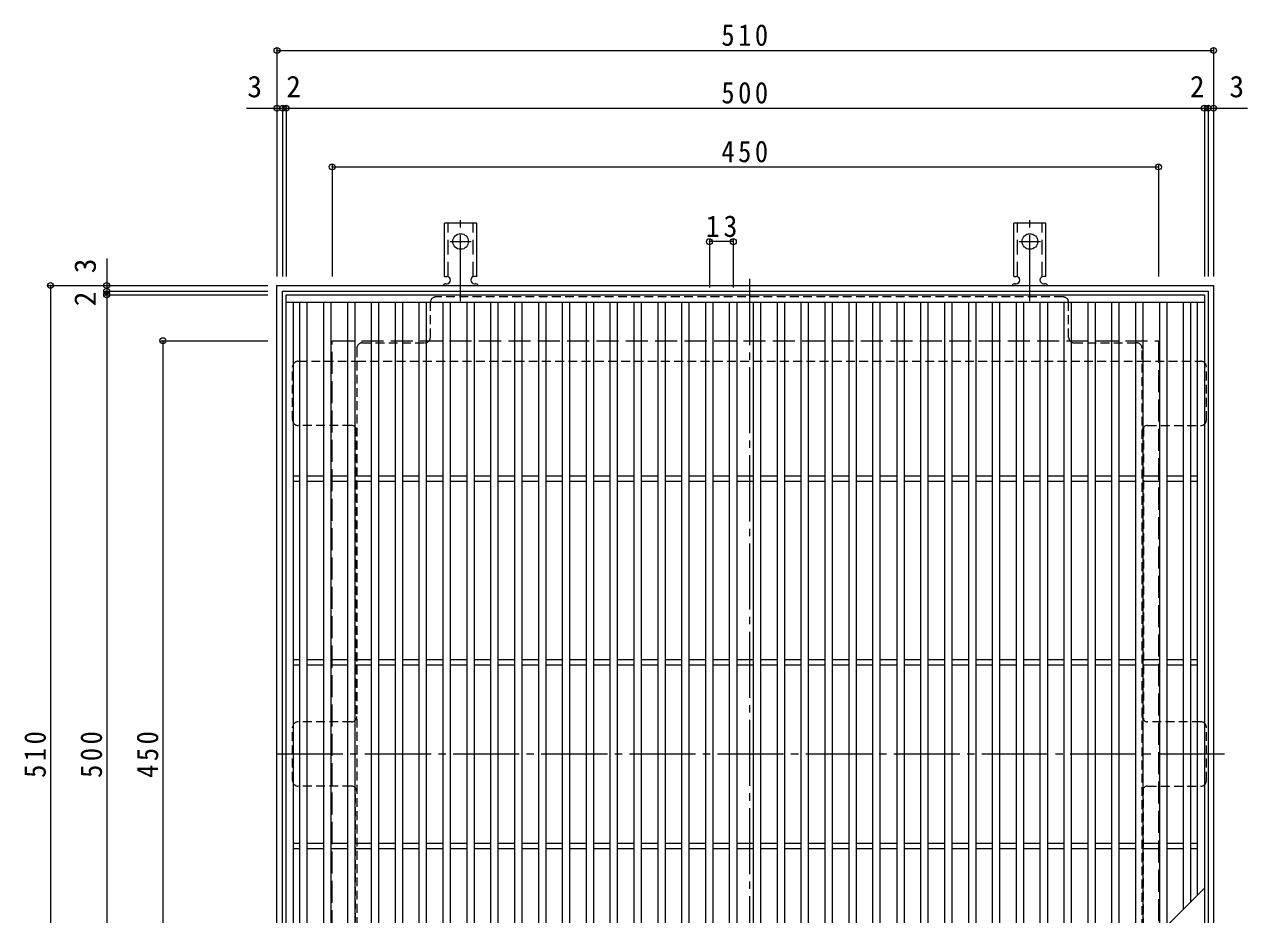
# Model space of a CAD drawing. Units: millimetres at full size, sheet at 1:4. Extents: x -744 to 1008, y -779 to 706.
# Drawn here: x -744 to -78, y 222 to 706 of the extents above; entities that cross this region are included whole.
import ezdxf
from ezdxf.enums import TextEntityAlignment as Align

# ---------------------------------------------------------------- set-up
doc = ezdxf.new("R2010")
doc.units = ezdxf.units.MM
doc.header["$LTSCALE"] = 4
doc.header["$PDMODE"] = 32
doc.header["$PDSIZE"] = 3.2
for name, pattern in [('CHAIN2', [12, 9, -1, 1, -1]), ('DASHED1', [1.8, 1.2, -0.6]), ('DASHED2', [3, 2, -1]), ('DASHED3', [4, 3, -1])]:
    doc.linetypes.add(name, pattern=pattern)
for name, color, linetype, lineweight in [('A-1_躯体', 3, 'Continuous', 9), ('A-2_仕上', 3, 'Continuous', 9), ('A-4_その他', 7, 'Continuous', 9), ('A-7_ハッチ', 2, 'Continuous', 9), ('A-A_ﾊｯﾁ-ﾜｸ', 3, 'Continuous', 9)]:
    doc.layers.add(name, color=color, linetype=linetype, lineweight=lineweight)
doc.styles.add('ＭＳ ゴシック', font='')
doc.styles.get('ＭＳ ゴシック').set_extended_font_data('MS Gothic')

msp = doc.modelspace()

# ---------------------------------------------------------------- linework, layer by layer
at = {"layer": 'A-1_躯体', "color": 2}
for p, q in [((-99.348, 560.989), (-99.348, 56.989)), ((-96.348, 563.989), (-96.348, 53.989))]:
    msp.add_line(p, q, dxfattribs=at)
at = {"layer": 'A-1_躯体', "color": 2, "linetype": 'DASHED3'}
msp.add_line((-126.348, 533.989), (-126.348, 83.989), dxfattribs=at)
at = {"layer": 'A-1_躯体', "color": 2}
for points in [[(-606.348, 53.989), (-606.348, 563.989), (-96.348, 563.989)], [(-603.349, 56.989), (-603.349, 560.989), (-99.348, 560.989)]]:
    msp.add_lwpolyline(points, dxfattribs=at)
at = {"layer": 'A-1_躯体', "color": 2, "linetype": 'DASHED3'}
msp.add_lwpolyline([(-576.348, 83.989), (-576.348, 533.989), (-126.348, 533.989)], dxfattribs=at)
at = {"layer": 'A-2_仕上'}
for p, q in [((-601.348, 558.989), (-101.348, 558.989)), ((-601.348, 58.989), (-601.348, 558.989)), ((-601.348, 554.989), (-101.348, 554.989)), ((-597.348, 62.989), (-597.348, 554.989)), ((-593.848, 62.989), (-593.848, 554.989)), ((-589.848, 62.989), (-589.848, 554.989)), ((-580.848, 62.989), (-580.848, 554.989)), ((-576.848, 62.989), (-576.848, 554.989)), ((-567.848, 62.989), (-567.848, 554.989)), ((-563.848, 62.989), (-563.848, 554.989)), ((-554.848, 62.989), (-554.848, 554.989)), ((-550.848, 62.989), (-550.848, 554.989)), ((-541.848, 62.989), (-541.848, 554.989)), ((-537.848, 62.989), (-537.848, 554.989)), ((-528.848, 62.989), (-528.848, 554.989)), ((-524.848, 62.989), (-524.848, 554.989)), ((-515.848, 62.989), (-515.848, 554.989)), ((-511.848, 62.989), (-511.848, 554.989)), ((-502.848, 62.989), (-502.848, 554.989)), ((-498.848, 62.989), (-498.848, 554.989)), ((-489.848, 62.989), (-489.848, 554.989)), ((-485.848, 62.989), (-485.848, 554.989)), ((-476.848, 62.989), (-476.848, 554.989)), ((-472.848, 62.989), (-472.848, 554.989)), ((-463.848, 62.989), (-463.848, 554.989)), ((-459.848, 62.989), (-459.848, 554.989)), ((-450.848, 62.989), (-450.848, 554.989)), ((-446.848, 62.989), (-446.848, 554.989)), ((-437.848, 62.989), (-437.848, 554.989)), ((-433.848, 62.989), (-433.848, 554.989)), ((-424.848, 62.989), (-424.848, 554.989)), ((-420.848, 62.989), (-420.848, 554.989)), ((-411.848, 62.989), (-411.848, 554.989)), ((-407.848, 62.989), (-407.848, 554.989)), ((-398.848, 62.989), (-398.848, 554.989)), ((-394.848, 62.989), (-394.848, 554.989)), ((-385.848, 62.989), (-385.848, 554.989)), ((-381.848, 62.989), (-381.848, 554.989)), ((-372.848, 62.989), (-372.848, 554.989)), ((-368.848, 62.989), (-368.848, 554.989)), ((-359.848, 62.989), (-359.848, 554.989)), ((-355.848, 62.989), (-355.848, 554.989)), ((-346.848, 62.989), (-346.848, 554.989)), ((-342.848, 62.989), (-342.848, 554.989)), ((-333.848, 62.989), (-333.848, 554.989)), ((-329.848, 62.989), (-329.848, 554.989)), ((-320.848, 62.989), (-320.848, 554.989)), ((-316.848, 62.989), (-316.848, 554.989)), ((-307.848, 62.989), (-307.848, 554.989)), ((-303.848, 62.989), (-303.848, 554.989)), ((-294.848, 62.989), (-294.848, 554.989)), ((-290.848, 62.989), (-290.848, 554.989)), ((-281.848, 62.989), (-281.848, 554.989)), ((-277.848, 62.989), (-277.848, 554.989)), ((-268.848, 554.989), (-268.848, 68.489)), ((-264.848, 554.989), (-264.848, 72.489)), ((-255.848, 554.989), (-255.848, 81.489)), ((-251.848, 554.989), (-251.848, 85.489)), ((-242.848, 554.989), (-242.848, 94.489)), ((-238.848, 554.989), (-238.848, 98.489)), ((-229.848, 554.989), (-229.848, 107.489)), ((-225.848, 554.989), (-225.848, 111.489)), ((-216.848, 554.989), (-216.848, 120.489)), ((-212.848, 554.989), (-212.848, 124.489)), ((-203.848, 554.989), (-203.848, 133.489)), ((-199.848, 554.989), (-199.848, 137.489)), ((-190.848, 554.989), (-190.848, 146.489)), ((-186.848, 554.989), (-186.848, 150.489)), ((-177.848, 554.989), (-177.848, 159.489)), ((-173.848, 554.989), (-173.848, 163.489)), ((-164.848, 554.989), (-164.848, 172.489)), ((-160.848, 554.989), (-160.848, 176.489)), ((-151.848, 554.989), (-151.848, 185.489)), ((-147.848, 554.989), (-147.848, 189.489)), ((-138.848, 554.989), (-138.848, 198.489)), ((-134.848, 554.989), (-134.848, 202.489)), ((-125.848, 554.989), (-125.848, 211.489)), ((-121.848, 554.989), (-121.848, 215.489)), ((-112.848, 554.989), (-112.848, 224.489)), ((-108.848, 554.989), (-108.848, 228.489)), ((-105.348, 554.989), (-105.348, 231.989)), ((-101.348, 558.989), (-101.348, 58.989)), ((-597.348, 460.489), (-593.848, 460.489)), ((-589.848, 460.489), (-580.848, 460.489)), ((-576.848, 460.489), (-567.848, 460.489)), ((-563.848, 460.489), (-554.848, 460.489)), ((-550.848, 460.489), (-541.848, 460.489)), ((-537.848, 460.489), (-528.848, 460.489)), ((-524.848, 460.489), (-515.848, 460.489)), ((-511.848, 460.489), (-502.848, 460.489)), ((-498.848, 460.489), (-489.848, 460.489)), ((-485.848, 460.489), (-476.848, 460.489)), ((-472.848, 460.489), (-463.848, 460.489)), ((-459.848, 460.489), (-450.848, 460.489)), ((-446.848, 460.489), (-437.848, 460.489)), ((-433.848, 460.489), (-424.848, 460.489)), ((-420.848, 460.489), (-411.848, 460.489)), ((-407.848, 460.489), (-398.848, 460.489)), ((-394.848, 460.489), (-385.848, 460.489)), ((-381.848, 460.489), (-372.848, 460.489)), ((-368.848, 460.489), (-359.848, 460.489)), ((-355.848, 460.489), (-346.848, 460.489)), ((-342.848, 460.489), (-333.848, 460.489)), ((-329.848, 460.489), (-320.848, 460.489)), ((-316.848, 460.489), (-307.848, 460.489)), ((-303.848, 460.489), (-294.848, 460.489)), ((-290.848, 460.489), (-281.848, 460.489)), ((-277.848, 460.489), (-268.848, 460.489)), ((-264.848, 460.489), (-255.848, 460.489)), ((-251.848, 460.489), (-242.848, 460.489)), ((-238.848, 460.489), (-229.848, 460.489)), ((-225.848, 460.489), (-216.848, 460.489)), ((-212.848, 460.489), (-203.848, 460.489)), ((-199.848, 460.489), (-190.848, 460.489)), ((-186.849, 460.489), (-177.848, 460.489)), ((-173.848, 460.489), (-164.848, 460.489)), ((-160.849, 460.489), (-151.848, 460.489)), ((-147.848, 460.489), (-138.848, 460.489)), ((-134.849, 460.489), (-125.848, 460.489)), ((-121.848, 460.489), (-112.848, 460.489)), ((-108.849, 460.489), (-105.348, 460.489)), ((-597.348, 457.489), (-593.848, 457.489)), ((-589.848, 457.489), (-580.848, 457.489)), ((-576.848, 457.489), (-567.848, 457.489)), ((-563.848, 457.489), (-554.848, 457.489)), ((-550.848, 457.489), (-541.848, 457.489)), ((-537.848, 457.489), (-528.848, 457.489)), ((-524.848, 457.489), (-515.848, 457.489)), ((-511.848, 457.489), (-502.848, 457.489)), ((-498.848, 457.489), (-489.848, 457.489)), ((-485.848, 457.489), (-476.848, 457.489)), ((-472.848, 457.489), (-463.848, 457.489)), ((-459.848, 457.489), (-450.848, 457.489)), ((-446.848, 457.489), (-437.848, 457.489)), ((-433.848, 457.489), (-424.848, 457.489)), ((-420.848, 457.489), (-411.848, 457.489)), ((-407.848, 457.489), (-398.848, 457.489)), ((-394.848, 457.489), (-385.848, 457.489)), ((-381.848, 457.489), (-372.848, 457.489)), ((-368.848, 457.489), (-359.848, 457.489)), ((-355.848, 457.489), (-346.848, 457.489)), ((-342.848, 457.489), (-333.848, 457.489)), ((-329.848, 457.489), (-320.848, 457.489)), ((-316.848, 457.489), (-307.848, 457.489)), ((-303.848, 457.489), (-294.848, 457.489)), ((-290.848, 457.489), (-281.848, 457.489)), ((-277.848, 457.489), (-268.848, 457.489)), ((-264.848, 457.489), (-255.848, 457.489)), ((-251.848, 457.489), (-242.848, 457.489)), ((-238.848, 457.489), (-229.848, 457.489)), ((-225.848, 457.489), (-216.848, 457.489)), ((-212.848, 457.489), (-203.848, 457.489)), ((-199.848, 457.489), (-190.848, 457.489)), ((-186.849, 457.489), (-177.848, 457.489)), ((-173.848, 457.489), (-164.848, 457.489)), ((-160.849, 457.489), (-151.848, 457.489)), ((-147.848, 457.489), (-138.848, 457.489)), ((-134.849, 457.489), (-125.848, 457.489)), ((-121.848, 457.489), (-112.848, 457.489)), ((-108.849, 457.489), (-105.348, 457.489)), ((-597.348, 360.489), (-593.848, 360.489)), ((-589.848, 360.489), (-580.848, 360.489)), ((-576.848, 360.489), (-567.848, 360.489)), ((-563.848, 360.489), (-554.848, 360.489)), ((-550.848, 360.489), (-541.848, 360.489)), ((-537.848, 360.489), (-528.848, 360.489)), ((-524.848, 360.489), (-515.848, 360.489)), ((-511.848, 360.489), (-502.848, 360.489)), ((-498.848, 360.489), (-489.848, 360.489)), ((-485.848, 360.489), (-476.848, 360.489)), ((-472.848, 360.489), (-463.848, 360.489)), ((-459.848, 360.489), (-450.848, 360.489)), ((-446.848, 360.489), (-437.848, 360.489)), ((-433.848, 360.489), (-424.848, 360.489)), ((-420.848, 360.489), (-411.848, 360.489)), ((-407.848, 360.489), (-398.848, 360.489)), ((-394.848, 360.489), (-385.848, 360.489)), ((-381.848, 360.489), (-372.848, 360.489)), ((-368.848, 360.489), (-359.848, 360.489)), ((-355.848, 360.489), (-346.848, 360.489)), ((-342.848, 360.489), (-333.848, 360.489)), ((-329.848, 360.489), (-320.848, 360.489)), ((-316.848, 360.489), (-307.848, 360.489)), ((-303.848, 360.489), (-294.848, 360.489)), ((-290.848, 360.489), (-281.848, 360.489)), ((-277.848, 360.489), (-268.848, 360.489)), ((-264.848, 360.489), (-255.848, 360.489)), ((-251.848, 360.489), (-242.848, 360.489)), ((-238.848, 360.489), (-229.848, 360.489)), ((-225.848, 360.489), (-216.848, 360.489)), ((-212.848, 360.489), (-203.848, 360.489)), ((-199.848, 360.489), (-190.848, 360.489)), ((-186.849, 360.489), (-177.848, 360.489)), ((-173.848, 360.489), (-164.848, 360.489)), ((-160.849, 360.489), (-151.848, 360.489)), ((-147.848, 360.489), (-138.848, 360.489)), ((-134.849, 360.489), (-125.848, 360.489)), ((-121.848, 360.489), (-112.848, 360.489)), ((-108.849, 360.489), (-105.348, 360.489)), ((-597.348, 357.489), (-593.848, 357.489)), ((-589.848, 357.489), (-580.848, 357.489)), ((-576.848, 357.489), (-567.848, 357.489)), ((-563.848, 357.489), (-554.848, 357.489)), ((-550.848, 357.489), (-541.848, 357.489)), ((-537.848, 357.489), (-528.848, 357.489)), ((-524.848, 357.489), (-515.848, 357.489)), ((-511.848, 357.489), (-502.848, 357.489)), ((-498.848, 357.489), (-489.848, 357.489)), ((-485.848, 357.489), (-476.848, 357.489)), ((-472.848, 357.489), (-463.848, 357.489)), ((-459.848, 357.489), (-450.848, 357.489)), ((-446.848, 357.489), (-437.848, 357.489)), ((-433.848, 357.489), (-424.848, 357.489)), ((-420.848, 357.489), (-411.848, 357.489)), ((-407.848, 357.489), (-398.848, 357.489)), ((-394.848, 357.489), (-385.848, 357.489)), ((-381.848, 357.489), (-372.848, 357.489)), ((-368.848, 357.489), (-359.848, 357.489)), ((-355.848, 357.489), (-346.848, 357.489)), ((-342.848, 357.489), (-333.848, 357.489)), ((-329.848, 357.489), (-320.848, 357.489)), ((-316.848, 357.489), (-307.848, 357.489)), ((-303.848, 357.489), (-294.848, 357.489)), ((-290.848, 357.489), (-281.848, 357.489)), ((-277.848, 357.489), (-268.848, 357.489)), ((-264.848, 357.489), (-255.848, 357.489)), ((-251.848, 357.489), (-242.848, 357.489)), ((-238.848, 357.489), (-229.848, 357.489)), ((-225.848, 357.489), (-216.848, 357.489)), ((-212.848, 357.489), (-203.848, 357.489)), ((-199.848, 357.489), (-190.848, 357.489)), ((-186.849, 357.489), (-177.848, 357.489)), ((-173.848, 357.489), (-164.848, 357.489)), ((-160.849, 357.489), (-151.848, 357.489)), ((-147.848, 357.489), (-138.848, 357.489)), ((-134.849, 357.489), (-125.848, 357.489)), ((-121.848, 357.489), (-112.848, 357.489)), ((-108.849, 357.489), (-105.348, 357.489)), ((-597.348, 260.489), (-593.848, 260.489)), ((-589.848, 260.489), (-580.848, 260.489)), ((-576.848, 260.489), (-567.848, 260.489)), ((-563.848, 260.489), (-554.848, 260.489)), ((-550.848, 260.489), (-541.848, 260.489)), ((-537.848, 260.489), (-528.848, 260.489)), ((-524.848, 260.489), (-515.848, 260.489)), ((-511.848, 260.489), (-502.848, 260.489)), ((-498.848, 260.489), (-489.848, 260.489)), ((-485.848, 260.489), (-476.848, 260.489)), ((-472.848, 260.489), (-463.848, 260.489)), ((-459.848, 260.489), (-450.848, 260.489)), ((-446.848, 260.489), (-437.848, 260.489)), ((-433.848, 260.489), (-424.848, 260.489)), ((-420.848, 260.489), (-411.848, 260.489)), ((-407.848, 260.489), (-398.848, 260.489)), ((-394.848, 260.489), (-385.848, 260.489)), ((-381.848, 260.489), (-372.848, 260.489)), ((-368.848, 260.489), (-359.848, 260.489)), ((-355.848, 260.489), (-346.848, 260.489)), ((-342.848, 260.489), (-333.848, 260.489)), ((-329.848, 260.489), (-320.848, 260.489)), ((-316.848, 260.489), (-307.848, 260.489)), ((-303.848, 260.489), (-294.848, 260.489)), ((-290.848, 260.489), (-281.848, 260.489)), ((-277.848, 260.489), (-268.848, 260.489)), ((-264.848, 260.489), (-255.848, 260.489)), ((-251.848, 260.489), (-242.848, 260.489)), ((-238.848, 260.489), (-229.848, 260.489)), ((-225.848, 260.489), (-216.848, 260.489)), ((-212.848, 260.489), (-203.848, 260.489)), ((-199.848, 260.489), (-190.848, 260.489)), ((-186.849, 260.489), (-177.848, 260.489)), ((-173.848, 260.489), (-164.848, 260.489)), ((-160.849, 260.489), (-151.848, 260.489)), ((-147.848, 260.489), (-138.848, 260.489)), ((-134.849, 260.489), (-125.848, 260.489)), ((-121.848, 260.489), (-112.848, 260.489)), ((-108.849, 260.489), (-105.348, 260.489)), ((-597.348, 257.489), (-593.848, 257.489)), ((-589.848, 257.489), (-580.848, 257.489)), ((-576.848, 257.489), (-567.848, 257.489)), ((-563.848, 257.489), (-554.848, 257.489)), ((-550.848, 257.489), (-541.848, 257.489)), ((-537.848, 257.489), (-528.848, 257.489)), ((-524.848, 257.489), (-515.848, 257.489)), ((-511.848, 257.489), (-502.848, 257.489)), ((-498.848, 257.489), (-489.848, 257.489)), ((-485.848, 257.489), (-476.848, 257.489)), ((-472.848, 257.489), (-463.848, 257.489)), ((-459.848, 257.489), (-450.848, 257.489)), ((-446.848, 257.489), (-437.848, 257.489)), ((-433.848, 257.489), (-424.848, 257.489)), ((-420.848, 257.489), (-411.848, 257.489)), ((-407.848, 257.489), (-398.848, 257.489)), ((-394.848, 257.489), (-385.848, 257.489)), ((-381.848, 257.489), (-372.848, 257.489)), ((-368.848, 257.489), (-359.848, 257.489)), ((-355.848, 257.489), (-346.848, 257.489)), ((-342.848, 257.489), (-333.848, 257.489)), ((-329.848, 257.489), (-320.848, 257.489)), ((-316.848, 257.489), (-307.848, 257.489)), ((-303.848, 257.489), (-294.848, 257.489)), ((-290.848, 257.489), (-281.848, 257.489)), ((-277.848, 257.489), (-268.848, 257.489)), ((-264.848, 257.489), (-255.848, 257.489)), ((-251.848, 257.489), (-242.848, 257.489)), ((-238.848, 257.489), (-229.848, 257.489)), ((-225.848, 257.489), (-216.848, 257.489)), ((-212.848, 257.489), (-203.848, 257.489)), ((-199.848, 257.489), (-190.848, 257.489)), ((-186.849, 257.489), (-177.848, 257.489)), ((-173.848, 257.489), (-164.848, 257.489)), ((-160.849, 257.489), (-151.848, 257.489)), ((-147.848, 257.489), (-138.848, 257.489)), ((-134.849, 257.489), (-125.848, 257.489)), ((-121.848, 257.489), (-112.848, 257.489)), ((-108.849, 257.489), (-105.348, 257.489)), ((-101.348, 235.989), (-278.348, 58.989))]:
    msp.add_line(p, q, dxfattribs=at)
at = {"layer": 'A-4_その他'}
for p, q in [((-606.348, 693.152), (-606.348, 568.989)), ((-96.348, 693.152), (-96.348, 568.989)), ((-606.348, 691.952), (-96.348, 691.952)), ((-623.028, 660.564), (-603.349, 660.564)), ((-603.349, 661.764), (-603.349, 568.989)), ((-603.349, 660.564), (-601.348, 660.564)), ((-601.348, 661.764), (-601.348, 568.989)), ((-601.348, 660.564), (-101.348, 660.564)), ((-101.348, 661.764), (-101.348, 568.989)), ((-101.348, 660.564), (-99.348, 660.564)), ((-99.348, 661.764), (-99.348, 568.989)), ((-99.348, 660.564), (-77.831, 660.564)), ((-576.348, 629.768), (-576.348, 568.989)), ((-576.348, 628.568), (-126.348, 628.568)), ((-126.348, 629.768), (-126.348, 568.989)), ((-370.848, 589.095), (-370.848, 562.989)), ((-357.848, 587.895), (-370.848, 587.895)), ((-357.848, 589.095), (-357.848, 562.989)), ((-699.084, 578.753), (-699.084, 560.989)), ((-730.889, 563.989), (-611.349, 563.989)), ((-729.689, 563.989), (-729.689, 53.989)), ((-700.284, 560.989), (-611.349, 560.989)), ((-699.084, 560.989), (-699.084, 558.989)), ((-700.284, 558.989), (-611.349, 558.989)), ((-699.084, 558.989), (-699.084, 58.989)), ((-669.679, 533.989), (-611.349, 533.989)), ((-668.479, 533.989), (-668.479, 83.989))]:
    msp.add_line(p, q, dxfattribs=at)
for p in [(-606.348, 691.952), (-96.348, 691.952), (-606.348, 660.564), (-603.349, 660.564), (-601.348, 660.564), (-101.348, 660.564), (-99.348, 660.564), (-96.348, 660.564), (-576.348, 628.568), (-126.348, 628.568), (-370.848, 587.895), (-357.848, 587.895), (-729.689, 563.989), (-699.084, 563.989), (-699.084, 560.989), (-699.084, 558.989), (-668.479, 533.989)]:
    msp.add_point(p, dxfattribs=at)
at = {"layer": 'A-7_ハッチ', "linetype": 'CHAIN2'}
for p, q in [((-349.042, 567.586), (-349.042, 50.392)), ((-90.445, 308.989), (-607.639, 308.989))]:
    msp.add_line(p, q, dxfattribs=at)
at = {"layer": 'A-7_ハッチ', "linetype": 'DASHED1'}
for p, q in [((-522.841, 535.793), (-522.841, 554.793)), ((-178.243, 557.793), (-519.841, 557.793)), ((-175.243, 535.793), (-175.243, 554.793)), ((-562.842, 529.793), (-562.842, 88.186)), ((-559.842, 532.793), (-525.841, 532.793)), ((-172.243, 532.793), (-138.242, 532.793)), ((-135.242, 199.789), (-135.242, 529.793)), ((-597.846, 490.792), (-597.846, 519.793)), ((-594.846, 522.793), (-562.842, 522.793)), ((-562.842, 522.793), (-135.242, 522.793)), ((-135.242, 522.793), (-103.239, 522.793)), ((-100.239, 490.792), (-100.239, 519.793)), ((-565.842, 487.792), (-594.846, 487.792)), ((-563.642, 486.831), (-563.642, 327.45)), ((-134.442, 486.836), (-134.442, 327.45)), ((-132.242, 487.792), (-103.239, 487.792)), ((-565.842, 326.489), (-594.846, 326.489)), ((-103.239, 326.489), (-132.242, 326.489)), ((-597.846, 294.489), (-597.846, 323.489)), ((-100.239, 294.489), (-100.239, 323.489)), ((-565.842, 291.489), (-594.846, 291.489)), ((-563.642, 131.147), (-563.642, 290.528)), ((-134.442, 200.589), (-134.442, 290.528)), ((-132.242, 291.489), (-103.239, 291.489))]:
    msp.add_line(p, q, dxfattribs=at)
for centre, start, end in [((-519.841, 554.793), 90, 180), ((-178.243, 554.793), 0, 90), ((-525.841, 535.793), 270, 0), ((-172.243, 535.793), 180, 270), ((-559.842, 529.793), 90, 180), ((-138.242, 529.793), 0, 90), ((-594.846, 519.793), 90, 180), ((-103.239, 519.793), 0, 90), ((-594.846, 490.792), 180, 270), ((-565.842, 484.792), 0, 90), ((-132.242, 484.792), 90, 180), ((-103.239, 490.792), 270, 0), ((-594.846, 323.489), 90, 180), ((-565.842, 329.489), 270, 0), ((-132.242, 329.489), 180, 270), ((-103.239, 323.489), 0, 90), ((-594.846, 294.489), 180, 270), ((-103.239, 294.489), 270, 0), ((-565.842, 288.489), 0, 90), ((-132.242, 288.489), 90, 180)]:
    msp.add_arc(centre, 3, start, end, dxfattribs=at)
at = {"layer": 'A-A_ﾊｯﾁ-ﾜｸ', "color": 7, "linetype": 'CHAIN2'}
for p, q in [((-506.348, 555.521), (-506.348, 602.921)), ((-196.348, 555.521), (-196.348, 602.921)), ((-512.124, 587.989), (-500.572, 587.989)), ((-202.124, 587.989), (-190.572, 587.989))]:
    msp.add_line(p, q, dxfattribs=at)
at = {"layer": 'A-A_ﾊｯﾁ-ﾜｸ'}
for p, q in [((-515.098, 568.989), (-515.098, 597.989)), ((-497.598, 597.989), (-515.098, 597.989)), ((-497.598, 568.989), (-497.598, 597.989)), ((-205.098, 568.989), (-205.098, 597.989)), ((-187.598, 597.989), (-205.098, 597.989)), ((-187.598, 568.989), (-187.598, 597.989)), ((-515.098, 568.989), (-513.848, 568.989)), ((-497.598, 568.989), (-498.848, 568.989)), ((-205.098, 568.989), (-203.848, 568.989)), ((-187.598, 568.989), (-188.848, 568.989)), ((-514.348, 564.989), (-513.848, 564.989)), ((-498.853, 564.989), (-498.34, 564.989)), ((-204.348, 564.989), (-203.848, 564.989)), ((-188.853, 564.989), (-188.34, 564.989))]:
    msp.add_line(p, q, dxfattribs=at)
at = {"layer": 'A-A_ﾊｯﾁ-ﾜｸ', "linetype": 'DASHED2'}
for p, q in [((-513.098, 568.843), (-513.098, 597.989)), ((-499.598, 568.843), (-499.598, 597.989)), ((-203.098, 568.843), (-203.098, 597.989)), ((-189.598, 568.843), (-189.598, 597.989))]:
    msp.add_line(p, q, dxfattribs=at)
at = {"layer": 'A-A_ﾊｯﾁ-ﾜｸ'}
for centre in [(-506.348, 587.989), (-196.348, 587.989)]:
    msp.add_circle(centre, 4.25, dxfattribs=at)
for centre, start, end in [((-513.848, 566.989), 270, 90), ((-498.848, 566.989), 90, 269.86671), ((-203.848, 566.989), 270, 90), ((-188.848, 566.989), 90, 269.86671), ((-514.348, 562.989), 90.27597, 150.00049), ((-498.348, 562.989), 29.99928, 89.75838), ((-204.348, 562.989), 90.27597, 150.00049), ((-188.348, 562.989), 29.99928, 89.75838)]:
    msp.add_arc(centre, 2, start, end, dxfattribs=at)

# ---------------------------------------------------------------- texts
at = {"layer": 'A-4_その他', "color": 2, "style": 'ＭＳ ゴシック'}
for s, p in [('3', (-622.478, 662.964)), ('2', (-601.306, 662.964)), ('2', (-109.211, 662.964)), ('3', (-87.693, 662.964))]:
    msp.add_text(s, height=11.73, dxfattribs=at).set_placement(p, align=Align.BOTTOM_LEFT)
for s, p in [('3', (-701.484, 570.714)), ('2', (-701.484, 552.753))]:
    msp.add_text(s, height=11.73, rotation=90, dxfattribs=at).set_placement(p, align=Align.BOTTOM_LEFT)
at = {"layer": 'A-4_その他', "color": 2, "char_height": 11.73, "attachment_point": 7, "style": 'ＭＳ ゴシック'}
for s, insert in [('\\T1.27;\\W0.9;510', (-364.348, 694.352)), ('\\T1.27;\\W0.9;500', (-364.348, 662.964)), ('\\T1.27;\\W0.9;450', (-364.348, 630.968)), ('\\T1.27;\\W0.95;13', (-372.848, 590.295))]:
    msp.add_mtext(s, dxfattribs=dict(at, insert=insert))
at = {"layer": 'A-4_その他', "color": 2, "char_height": 11.73, "attachment_point": 7, "rotation": 90, "style": 'ＭＳ ゴシック'}
for s, insert in [('\\T1.27;\\W0.9;510', (-732.089, 295.989)), ('\\T1.27;\\W0.9;500', (-701.484, 295.989)), ('\\T1.27;\\W0.9;450', (-670.879, 295.989))]:
    msp.add_mtext(s, dxfattribs=dict(at, insert=insert))

doc.saveas('drawing.dxf')
